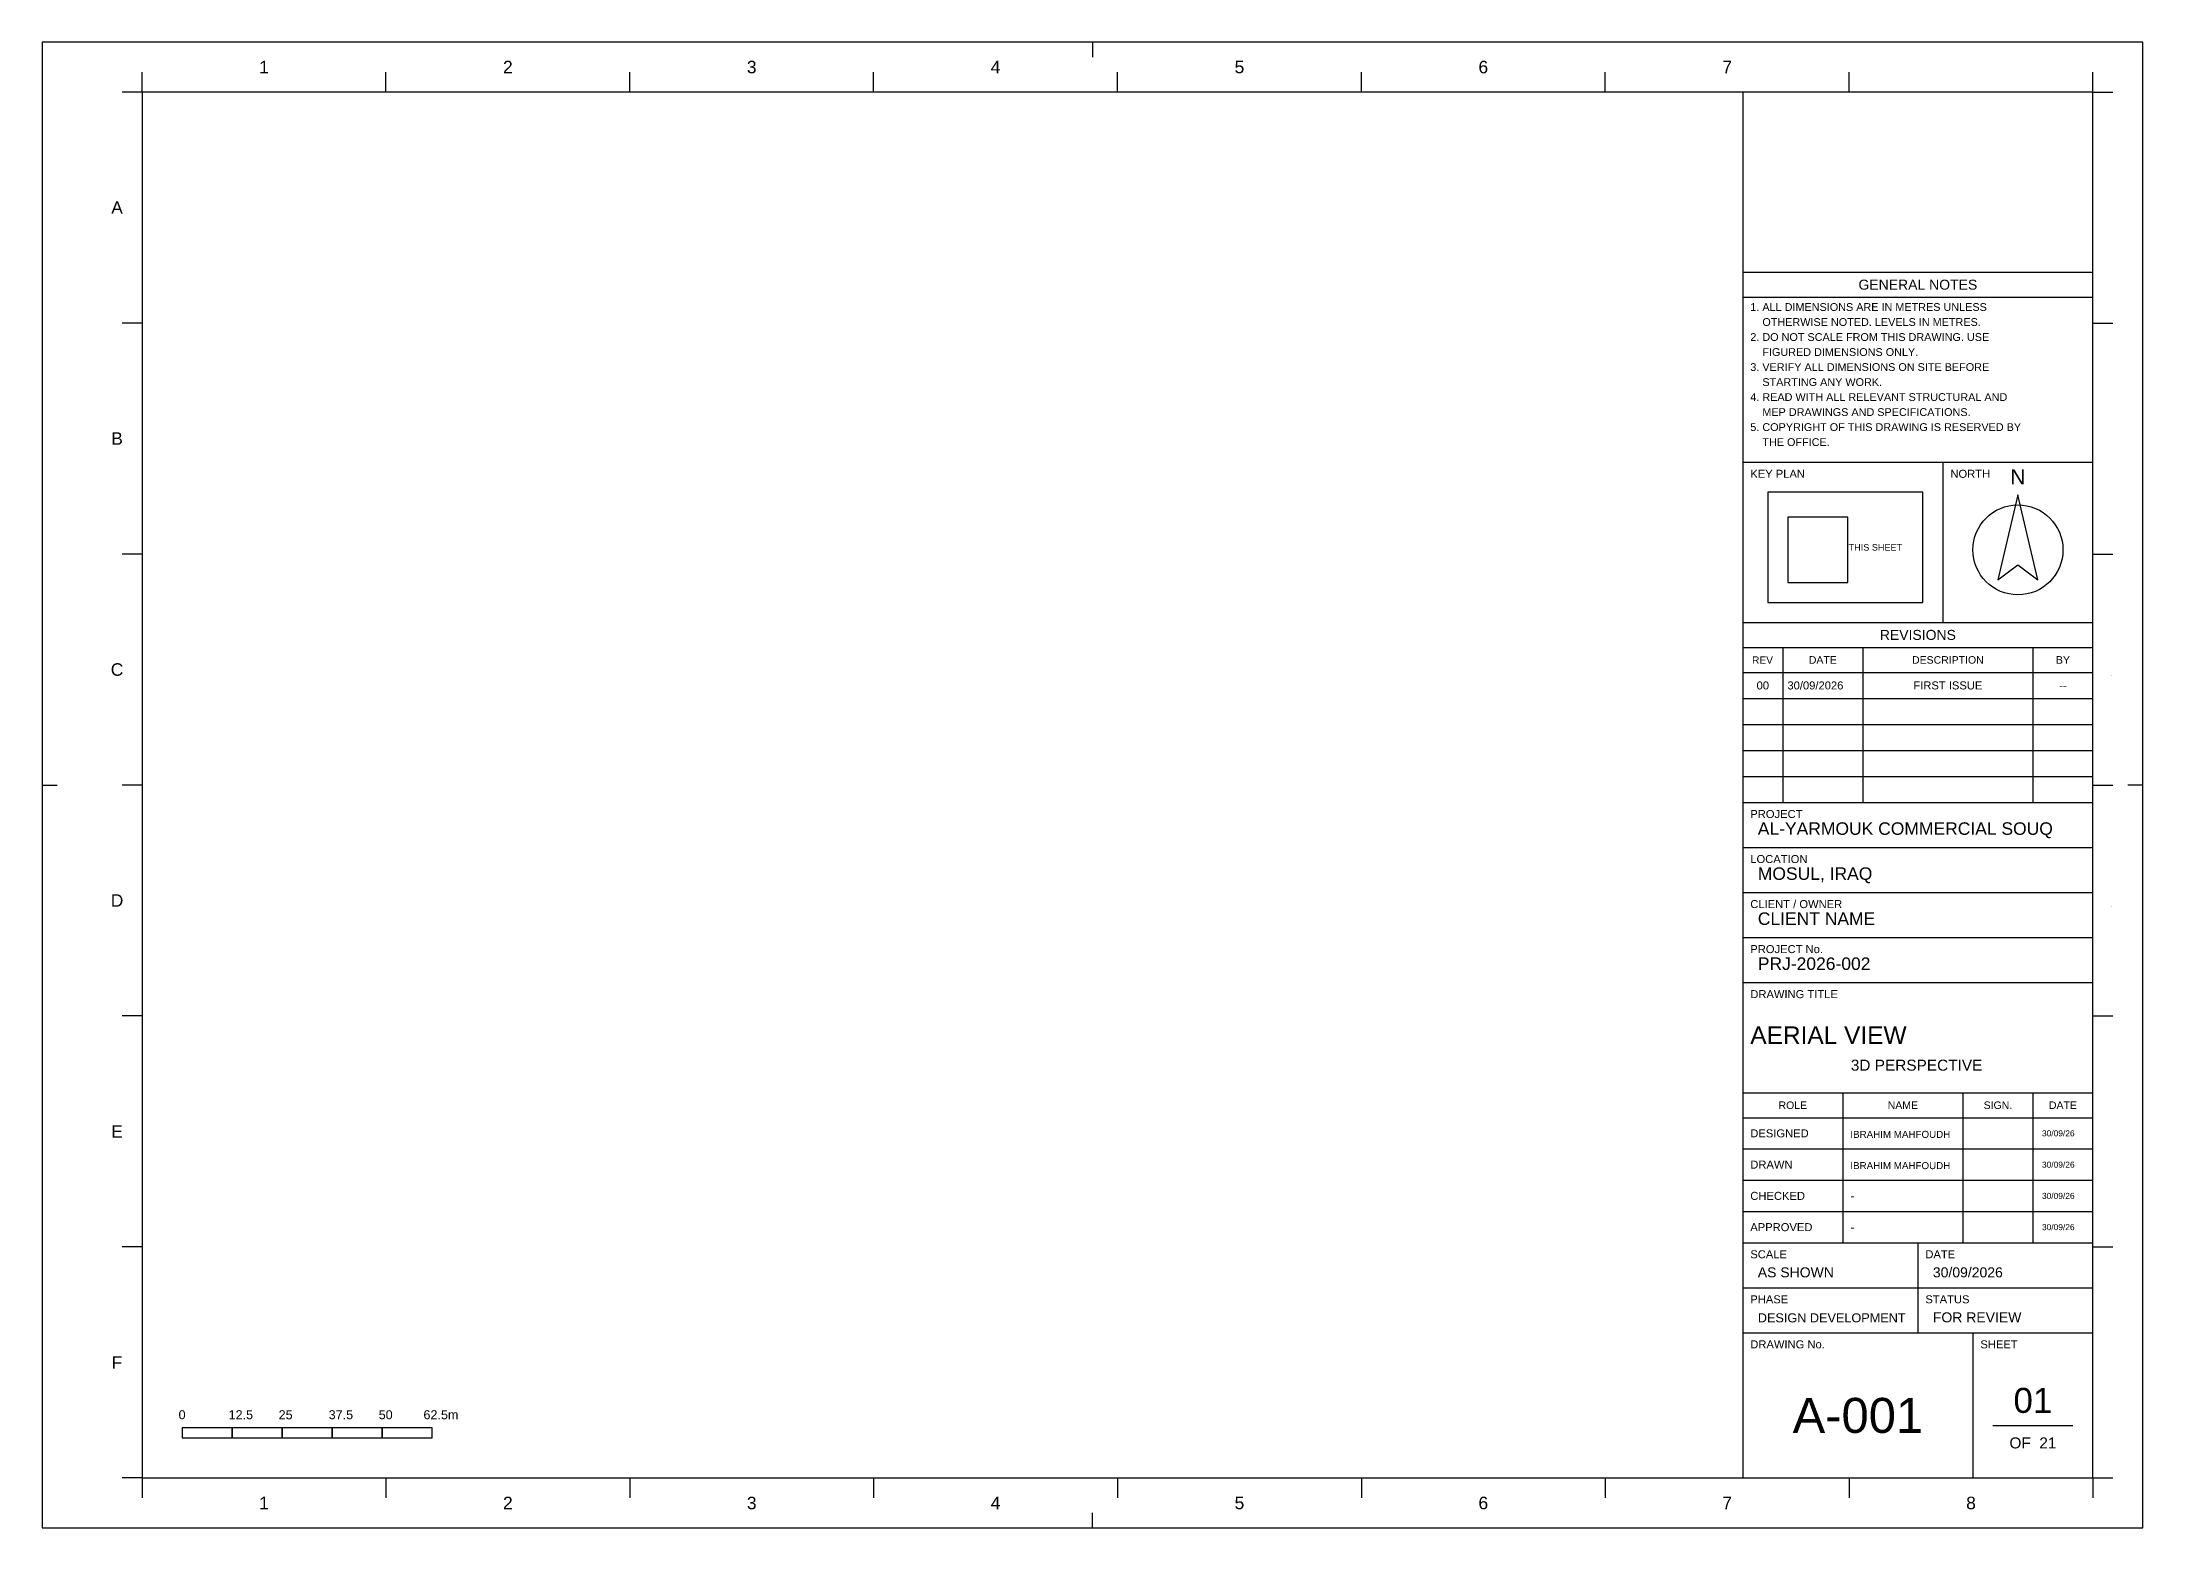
# Model space of a CAD drawing. Header units: metres. Extents: x 0 to 3661, y -5 to 371.
# Drawn here: x 0 to 525, y 0 to 371 of the extents above; entities that cross this region are included whole.
import ezdxf

# ---------------------------------------------------------------- set-up
doc = ezdxf.new("R2010")
doc.units = ezdxf.units.M
doc.header["$MEASUREMENT"] = 0
for name, color, linetype in [('A3_FRAME', 7, 'Continuous'), ('A3_SHEET', 7, 'Continuous'), ('TB_FIELDS', 7, 'Continuous'), ('TB_HEADINGS', 7, 'Continuous'), ('TB_LABELS', 7, 'Continuous'), ('TB_LINES_THICK', 7, 'Continuous'), ('TB_LINES_THIN', 7, 'Continuous'), ('TB_SYMBOLS', 7, 'Continuous')]:
    doc.layers.add(name, color=color, linetype=linetype)
doc.styles.get("Standard").update_dxf_attribs({"font": 'arial.ttf'})

msp = doc.modelspace()

# ---------------------------------------------------------------- linework, layer by layer
at = {"layer": 'A3_FRAME'}
for p, q in [((262.5, 371.25), (262.5, 367.5)), ((0, 185.625), (3.75, 185.625)), ((525, 185.625), (521.25, 185.625)), ((262.5, 0), (262.5, 3.75))]:
    msp.add_line(p, q, dxfattribs=at)
for points in [[(25, 12.5), (512.5, 12.5), (512.5, 358.75), (25, 358.75)], [(425, 12.5), (512.5, 12.5), (512.5, 358.75), (425, 358.75)]]:
    msp.add_lwpolyline(points, close=True, dxfattribs=at)
at = {"layer": 'A3_SHEET'}
msp.add_lwpolyline([(0, 0), (525, 0), (525, 371.25), (0, 371.25)], close=True, dxfattribs=at)
at = {"layer": 'TB_LINES_THICK'}
for p, q in [((425, 313.75), (512.5, 313.75)), ((425, 266.25), (512.5, 266.25)), ((425, 226.25), (512.5, 226.25)), ((425, 181.25), (512.5, 181.25)), ((425, 136.25), (512.5, 136.25)), ((425, 108.75), (512.5, 108.75)), ((425, 71.25), (512.5, 71.25)), ((425, 48.75), (512.5, 48.75))]:
    msp.add_line(p, q, dxfattribs=at)
at = {"layer": 'TB_LINES_THIN'}
for p, q in [((25, 358.75), (25, 363.75)), ((85.938, 358.75), (85.938, 363.75)), ((146.875, 358.75), (146.875, 363.75)), ((207.812, 358.75), (207.812, 363.75)), ((268.75, 358.75), (268.75, 363.75)), ((329.688, 358.75), (329.688, 363.75)), ((390.625, 358.75), (390.625, 363.75)), ((451.562, 358.75), (451.562, 363.75)), ((512.5, 358.75), (512.5, 363.75)), ((25, 358.75), (20, 358.75)), ((512.5, 358.75), (517.5, 358.75)), ((425, 307.5), (512.5, 307.5)), ((25, 301.042), (20, 301.042)), ((512.5, 301.042), (517.5, 301.042)), ((475, 266.25), (475, 226.25)), ((25, 243.333), (20, 243.333)), ((512.5, 243.333), (517.5, 243.333)), ((425, 220), (512.5, 220)), ((435, 220), (435, 181.25)), ((455, 220), (455, 181.25)), ((497.5, 220), (497.5, 181.25)), ((425, 213.75), (512.5, 213.75)), ((425, 207.25), (512.5, 207.25)), ((425, 200.75), (512.5, 200.75)), ((425, 194.25), (512.5, 194.25)), ((25, 185.625), (20, 185.625)), ((425, 187.75), (512.5, 187.75)), ((512.5, 185.625), (517.5, 185.625)), ((425, 170), (512.5, 170)), ((425, 158.75), (512.5, 158.75)), ((425, 147.5), (512.5, 147.5)), ((25, 127.917), (20, 127.917)), ((512.5, 127.917), (517.5, 127.917)), ((450, 108.75), (450, 71.25)), ((480, 108.75), (480, 71.25)), ((497.5, 108.75), (497.5, 71.25)), ((425, 102.5), (512.5, 102.5)), ((425, 94.688), (512.5, 94.688)), ((425, 86.875), (512.5, 86.875)), ((425, 79.062), (512.5, 79.062)), ((25, 70.208), (20, 70.208)), ((468.75, 71.25), (468.75, 48.75)), ((512.5, 70.208), (517.5, 70.208)), ((425, 60), (512.5, 60)), ((482.5, 48.75), (482.5, 12.5)), ((487.5, 25.625), (507.5, 25.625)), ((25, 12.5), (20, 12.5)), ((25, 12.5), (25, 7.5)), ((85.938, 12.5), (85.938, 7.5)), ((146.875, 12.5), (146.875, 7.5)), ((207.812, 12.5), (207.812, 7.5)), ((268.75, 12.5), (268.75, 7.5)), ((329.688, 12.5), (329.688, 7.5)), ((390.625, 12.5), (390.625, 7.5)), ((451.562, 12.5), (451.562, 7.5)), ((512.5, 12.5), (512.5, 7.5)), ((512.5, 12.5), (517.5, 12.5))]:
    msp.add_line(p, q, dxfattribs=at)
for points in [[(431.25, 231.25), (470, 231.25), (470, 258.75), (431.25, 258.75)], [(436.25, 236.25), (451.25, 236.25), (451.25, 252.5), (436.25, 252.5)]]:
    msp.add_lwpolyline(points, close=True, dxfattribs=at)
at = {"layer": 'TB_SYMBOLS'}
for points in [[(493.75, 258.125), (488.75, 236.875), (493.75, 240.625), (498.75, 236.875)], [(35, 22.5), (47.5, 22.5), (47.5, 25), (35, 25)], [(47.5, 22.5), (60, 22.5), (60, 25), (47.5, 25)], [(60, 22.5), (72.5, 22.5), (72.5, 25), (60, 25)], [(72.5, 22.5), (85, 22.5), (85, 25), (72.5, 25)], [(85, 22.5), (97.5, 22.5), (97.5, 25), (85, 25)]]:
    msp.add_lwpolyline(points, close=True, dxfattribs=at)
msp.add_circle((493.75, 244.375), 11.25, dxfattribs=at)

# ---------------------------------------------------------------- texts
at = {"layer": 'TB_FIELDS'}
for s, height, p in [('1. ALL DIMENSIONS ARE IN METRES UNLESS', 1.9375, (426.875, 304.074)), ('    OTHERWISE NOTED. LEVELS IN METRES.', 1.9375, (426.875, 300.324)), ('2. DO NOT SCALE FROM THIS DRAWING. USE', 1.9375, (426.875, 296.574)), ('    FIGURED DIMENSIONS ONLY.', 1.9375, (426.875, 292.824)), ('3. VERIFY ALL DIMENSIONS ON SITE BEFORE', 1.9375, (426.875, 289.074)), ('4. READ WITH ALL RELEVANT STRUCTURAL AND', 1.9375, (426.875, 281.574)), ('    STARTING ANY WORK.', 1.9375, (426.875, 285.324)), ('    MEP DRAWINGS AND SPECIFICATIONS.', 1.9375, (426.875, 277.824)), ('5. COPYRIGHT OF THIS DRAWING IS RESERVED BY', 1.9375, (426.875, 274.074)), ('    THE OFFICE.', 1.9375, (426.875, 270.324)), ('00', 2, (428.446, 209.5)), ('30/09/2026', 2, (436.151, 209.5)), ('FIRST ISSUE', 2, (467.634, 209.5)), ('--', 2, (504.07, 209.5)), ('AL-YARMOUK COMMERCIAL SOUQ', 3.125, (428.75, 173.175)), ('MOSUL, IRAQ', 3.125, (428.75, 161.925)), ('CLIENT NAME', 3.125, (428.75, 150.675)), ('PRJ-2026-002', 3.125, (428.75, 139.425)), ('3D PERSPECTIVE', 2.75, (451.989, 114.25)), ('IBRAHIM MAHFOUDH', 1.7491, (451.875, 97.469)), ('30/09/26', 1.5, (499.761, 97.844)), ('IBRAHIM MAHFOUDH', 1.7491, (451.875, 89.656)), ('30/09/26', 1.5, (499.761, 90.031)), ('-', 2.25, (451.875, 81.844)), ('30/09/26', 1.5, (499.761, 82.219)), ('-', 2.25, (451.875, 74.031)), ('30/09/26', 1.5, (499.761, 74.406)), ('AS SHOWN', 2.5, (428.75, 62.615)), ('30/09/2026', 2.5, (472.5, 62.615)), ('DESIGN DEVELOPMENT', 2.2659, (428.75, 51.365)), ('FOR REVIEW', 2.5, (472.5, 51.365)), ('OF  21', 2.75, (491.629, 19.875))]:
    msp.add_text(s, height=height, dxfattribs=at).set_placement(p)
at = {"layer": 'TB_HEADINGS'}
for s, height, p in [('GENERAL NOTES', 2.5, (453.904, 309.375)), ('REVISIONS', 2.5, (459.24, 221.875)), ('AERIAL VIEW', 4.375, (426.875, 120.938)), ('A-001', 8.75, (437.45, 23.75)), ('01', 6.25, (492.644, 28.75))]:
    msp.add_text(s, height=height, dxfattribs=at).set_placement(p)
at = {"layer": 'TB_LABELS'}
for s, height, p in [('1', 3.125, (54.255, 363.438)), ('2', 3.125, (115.192, 363.438)), ('3', 3.125, (176.13, 363.438)), ('4', 3.125, (237.067, 363.438)), ('5', 3.125, (298.005, 363.438)), ('6', 3.125, (358.942, 363.438)), ('7', 3.125, (419.88, 363.438)), ('A', 3.125, (17.294, 328.333)), ('B', 3.125, (17.294, 270.625)), ('B', 0.2, (517.294, 270.625)), ('KEY PLAN', 2, (426.875, 262.375)), ('NORTH', 2, (476.875, 262.375)), ('THIS SHEET', 1.625, (451.44, 244.188)), ('C', 3.125, (17.174, 212.917)), ('REV', 1.8221, (427.307, 215.938)), ('DATE', 1.875, (441.507, 215.938)), ('DESCRIPTION', 1.875, (467.3, 215.938)), ('BY', 1.875, (503.253, 215.938)), ('C', 0.2, (517.174, 212.917)), ('PROJECT', 2, (426.875, 177.375)), ('LOCATION', 2, (426.875, 166.125)), ('D', 3.125, (17.174, 155.208)), ('CLIENT / OWNER', 2, (426.875, 154.875)), ('D', 0.2, (517.174, 155.208)), ('PROJECT No.', 2, (426.875, 143.625)), ('DRAWING TITLE', 2, (426.875, 132.375)), ('ROLE', 1.875, (433.933, 104.688)), ('NAME', 1.875, (461.216, 104.688)), ('SIGN.', 1.875, (485.184, 104.688)), ('DATE', 1.875, (501.507, 104.688)), ('E', 3.125, (17.294, 97.5)), ('DESIGNED', 2, (426.875, 97.594)), ('E', 0.2, (517.294, 97.5)), ('DRAWN', 2, (426.875, 89.781)), ('CHECKED', 2, (426.875, 81.969)), ('APPROVED', 2, (426.875, 74.156)), ('SCALE', 2, (426.875, 67.375)), ('DATE', 2, (470.625, 67.375)), ('PHASE', 2, (426.875, 56.125)), ('STATUS', 2, (470.625, 56.125)), ('F', 3.125, (17.417, 39.792)), ('DRAWING No.', 2, (426.875, 44.875)), ('SHEET', 2, (484.375, 44.875)), ('F', 0.2, (517.417, 39.792)), ('0', 2.25, (34.126, 27.166)), ('12.5', 2.25, (46.626, 27.166)), ('25', 2.25, (59.126, 27.166)), ('37.5', 2.25, (71.626, 27.166)), ('50', 2.25, (84.126, 27.166)), ('62.5m', 2.25, (95.317, 27.166)), ('1', 3.125, (54.255, 4.688)), ('2', 3.125, (115.192, 4.688)), ('3', 3.125, (176.13, 4.688)), ('4', 3.125, (237.067, 4.688)), ('5', 3.125, (298.005, 4.688)), ('6', 3.125, (358.942, 4.688)), ('7', 3.125, (419.88, 4.688)), ('8', 3.125, (480.817, 4.688))]:
    msp.add_text(s, height=height, dxfattribs=at).set_placement(p)
at = {"layer": 'TB_SYMBOLS'}
msp.add_text('N', height=3.75, dxfattribs=at).set_placement((491.858, 260.735))

doc.saveas('drawing.dxf')
